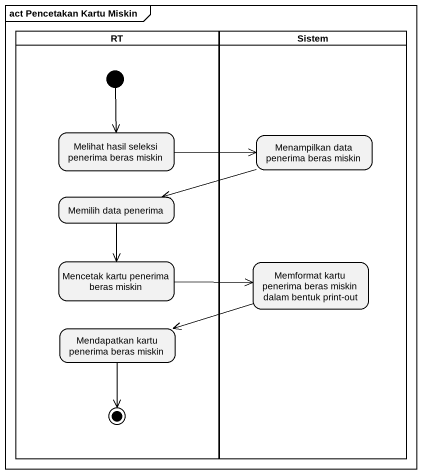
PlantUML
@startuml
mainframe act Pencetakan Kartu Miskin
hide empty description
state RT <<partition>> {
  state "Melihat hasil seleksi penerima beras miskin" as Melihat_hasil_seleksi
  state "Memilih data penerima" as Memilih_data_penerima
  state "Mencetak kartu penerima beras miskin" as Mencetak_kartu_penerima
  state "Mendapatkan kartu penerima beras miskin" as Mendapatkan_kartu_penerima
  [*] --> Melihat_hasil_seleksi
  Mendapatkan_kartu_penerima --> [*]
}
state Sistem <<partition>> {
  state "Menampilkan data penerima beras miskin" as Menampilkan_data_penerima
  state "Memformat kartu penerima beras miskin dalam bentuk print-out" as Memformat_kartu_penerima
}
Melihat_hasil_seleksi -right-> Menampilkan_data_penerima
Menampilkan_data_penerima -left-> Memilih_data_penerima
Memilih_data_penerima --> Mencetak_kartu_penerima
Mencetak_kartu_penerima -right-> Memformat_kartu_penerima
Memformat_kartu_penerima -left-> Mendapatkan_kartu_penerima
@enduml
